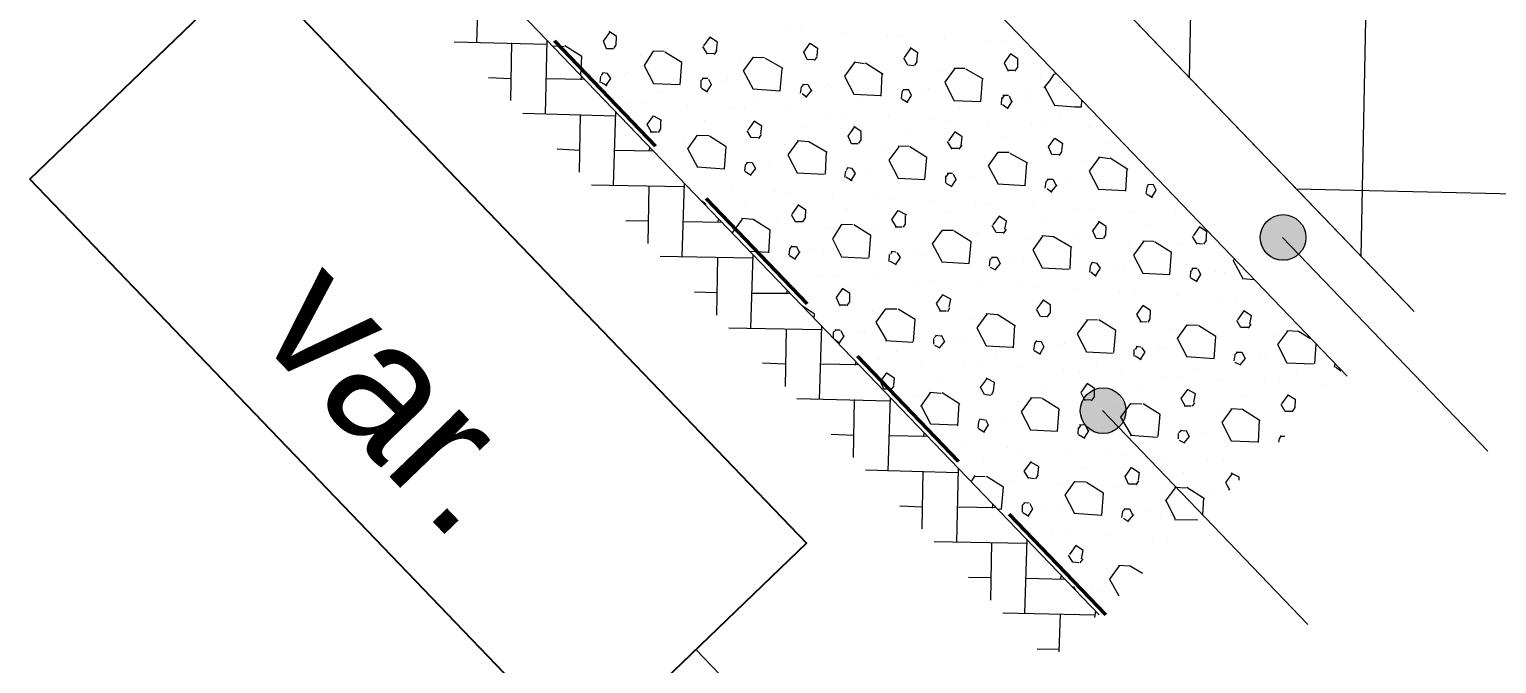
# Model space of a CAD drawing. Header units: metres. Extents: x 2687650.8 to 2687727.1, y 1234407.3 to 1234484.3.
# Drawn here: x 2687709.151 to 2687712.348, y 1234446.544 to 1234447.924 of the extents above; entities that cross this region are included whole.
import ezdxf

# ---------------------------------------------------------------- set-up
doc = ezdxf.new("R2010")
doc.units = ezdxf.units.M
for name, color, linetype in [('PDF_E_BETON', 7, 'Continuous'), ('PDF_Klappschnitt', 7, 'Continuous'), ('PDF_Text', 7, 'Continuous')]:
    doc.layers.add(name, color=color, linetype=linetype)
doc.layers.add('PDF_E_Klapschnitte', color=7, linetype='Continuous', true_color=0x7f7f7f)
doc.layers.add('PDF_E_Schnitte_1_50', color=7, linetype='Continuous', true_color=0x7f7f7f)
doc.styles.add('PDF Arial', font='arial.ttf')

# ---------------------------------------------------------------- blocks, each defined once
blk = doc.blocks.new('A$C1c84ec86')
at = {"layer": 'PDF_E_BETON', "transparency": 33554559}
for points in [[(4662.04, 4000.99), (4660.98, 4000.99), (4659.29, 4000.57), (4658.44, 3999.94), (4657.17, 3998.67), (4656.75, 3997.82), (4656.54, 3996.97), (4656.54, 3995.07), (4656.75, 3994.22), (4657.17, 3993.37), (4658.44, 3992.1), (4659.29, 3991.47), (4660.98, 3991.05), (4662.04, 3991.05), (4663.73, 3991.47), (4664.58, 3992.1), (4665.85, 3993.37), (4666.06, 3994.22), (4666.49, 3995.07), (4666.49, 3996.97), (4666.06, 3997.82), (4665.85, 3998.67), (4664.58, 3999.94), (4663.73, 4000.57)], [(4662.04, 3946.59), (4660.98, 3946.59), (4659.29, 3946.17), (4658.44, 3945.54), (4657.81, 3945.11), (4657.17, 3944.27), (4656.75, 3943.42), (4656.54, 3942.57), (4656.54, 3940.67), (4656.75, 3939.82), (4657.17, 3938.97), (4658.44, 3937.7), (4659.29, 3937.07), (4660.98, 3936.65), (4662.04, 3936.65), (4663.73, 3937.07), (4664.58, 3937.7), (4665.85, 3938.97), (4666.06, 3939.82), (4666.49, 3940.67), (4666.49, 3942.57), (4666.06, 3943.42), (4665.85, 3944.27), (4665.22, 3945.11), (4664.58, 3945.54), (4663.73, 3946.17)]]:
    blk.add_hatch(color=256, dxfattribs=at).paths.add_polyline_path(points)
at = {"layer": 'PDF_E_BETON', "lineweight": 18}
for points in [[(4661.41, 3996.13), (4725.97, 3996.13)], [(4661.41, 3941.73), (4725.97, 3941.73)], [(4509.21, 3898.97), (4498, 3910.4)], [(4530.8, 3898.97), (4519.37, 3910.4)], [(4525.3, 3904.47), (4531.23, 3910.4)], [(4530.8, 3909.76), (4530.17, 3910.4)], [(4552.18, 3898.97), (4540.97, 3910.4)], [(4546.89, 3904.47), (4552.82, 3910.4)], [(4552.18, 3909.76), (4551.76, 3910.4)], [(4573.77, 3898.97), (4562.56, 3910.4)], [(4568.48, 3904.47), (4574.41, 3910.4)], [(4573.77, 3909.76), (4573.35, 3910.4)], [(4595.36, 3898.97), (4584.15, 3910.4)], [(4590.07, 3904.47), (4595.79, 3910.4)], [(4595.36, 3909.76), (4594.94, 3910.4)], [(4616.95, 3898.97), (4605.74, 3910.4)], [(4611.45, 3904.47), (4617.38, 3910.4)], [(4616.95, 3909.76), (4616.53, 3910.4)], [(4638.55, 3898.97), (4627.33, 3910.4)], [(4633.04, 3904.47), (4638.97, 3910.4)], [(4638.55, 3909.76), (4637.91, 3910.4)], [(4660.14, 3898.97), (4648.71, 3910.4)], [(4654.63, 3904.47), (4660.56, 3910.4)], [(4660.14, 3909.76), (4659.5, 3910.4)], [(4681.51, 3898.97), (4670.3, 3910.4)], [(4676.22, 3904.47), (4682.15, 3910.4)], [(4681.51, 3909.76), (4681.09, 3910.4)], [(4692.73, 3909.34), (4691.89, 3910.4)], [(4505.62, 3895.58), (4520.01, 3909.76)], [(4527.21, 3895.58), (4541.6, 3909.76)], [(4548.8, 3895.58), (4562.98, 3909.76)], [(4570.39, 3895.58), (4584.57, 3909.76)], [(4591.98, 3895.58), (4606.16, 3909.76)], [(4613.36, 3895.58), (4627.75, 3909.76)], [(4634.95, 3895.58), (4649.34, 3909.76)], [(4656.54, 3895.58), (4670.72, 3909.76)], [(4678.13, 3895.58), (4692.31, 3909.76)], [(4523.4, 3895.58), (4514.51, 3904.47)], [(4544.99, 3895.58), (4536.1, 3904.47)], [(4566.58, 3895.58), (4557.69, 3904.47)], [(4588.17, 3895.58), (4579.28, 3904.47)], [(4609.76, 3895.58), (4600.87, 3904.47)], [(4631.14, 3895.58), (4622.25, 3904.47)], [(4652.73, 3895.58), (4643.84, 3904.47)], [(4674.32, 3895.58), (4665.43, 3904.47)], [(4692.73, 3898.55), (4687.02, 3904.47)], [(4516.41, 3895.58), (4520.01, 3898.97)], [(4538, 3895.58), (4541.6, 3898.97)], [(4559.59, 3895.58), (4562.98, 3898.97)], [(4581.18, 3895.58), (4584.57, 3898.97)], [(4602.56, 3895.58), (4606.16, 3898.97)], [(4624.15, 3895.58), (4627.75, 3898.97)], [(4645.74, 3895.58), (4649.34, 3898.97)], [(4667.33, 3895.58), (4670.72, 3898.97)], [(4688.92, 3895.58), (4692.31, 3898.97)], [(4637.49, 3841.82), (4725.97, 3841.82)]]:
    blk.add_lwpolyline(points, dxfattribs=at)
for centre in [(4661.51, 3996.23), (4661.51, 3996.23), (4661.51, 3941.83), (4661.51, 3941.83)]:
    blk.add_circle(centre, 4.97, dxfattribs=at)
at = {"layer": 'PDF_E_Klapschnitte', "lineweight": 18}
for points in [[(4601.93, 3981.31), (4601.71, 3983.21), (4601.29, 3984.91), (4601.5, 3985.33)], [(4606.16, 3980.25), (4609.55, 3983.21), (4610.6, 3984.27), (4609.55, 3985.33)], [(4635.37, 3981.73), (4634.95, 3983.43), (4633.68, 3983.85), (4632.83, 3983), (4633.04, 3982.37), (4633.89, 3981.31)], [(4644.05, 3985.12), (4644.05, 3985.12)], [(4650.4, 3983.64), (4649.13, 3985.12), (4647.22, 3984.7), (4647.65, 3982.37)], [(4650.61, 3982.79), (4650.4, 3983.85)], [(4657.6, 3985.33), (4657.6, 3984.91), (4662.04, 3983.64)], [(4661.83, 3983.64), (4663.73, 3985.33)], [(4676.65, 3982.79), (4678.55, 3984.48), (4681.51, 3985.33)], [(4686.17, 3982.16), (4683.21, 3985.33)], [(4689.13, 3985.33), (4689.56, 3984.7)], [(4691.25, 3985.12), (4689.77, 3984.91)], [(4691.04, 3985.33), (4691.04, 3985.12)], [(4588.38, 3981.73), (4588.38, 3981.73)], [(4594.94, 3979.19), (4594.73, 3980.25), (4593.46, 3981.52), (4591.55, 3981.1), (4591.98, 3978.77), (4593.88, 3978.13)], [(4599.81, 3982.37), (4599.81, 3982.37)], [(4601.93, 3981.52), (4606.37, 3980.25)], [(4615.05, 3982.37), (4615.05, 3982.37)], [(4619.92, 3982.79), (4619.92, 3982.79)], [(4620.98, 3979.4), (4622.88, 3980.89)], [(4622.88, 3981.1), (4627.33, 3982.16)], [(4630.5, 3978.56), (4627.11, 3982.16)], [(4635.58, 3981.73), (4634.1, 3981.31)], [(4641.51, 3983), (4641.51, 3983)], [(4649.55, 3981.73), (4647.65, 3982.16)], [(4650.4, 3982.58), (4649.34, 3981.73)], [(4656.54, 3980.46), (4656.54, 3980.46)], [(4658.23, 3981.73), (4658.23, 3981.73)], [(4676.86, 3982.79), (4677.49, 3979.19), (4681.73, 3977.92), (4685.96, 3981.94)], [(4585.84, 3979.4), (4585.84, 3979.4)], [(4594.73, 3979.19), (4593.67, 3978.13)], [(4600.66, 3977.71), (4600.66, 3977.71)], [(4608.49, 3979.83), (4608.49, 3979.83)], [(4621.19, 3979.4), (4621.82, 3975.81), (4626.06, 3974.54), (4630.29, 3978.56)], [(4646.8, 3978.77), (4646.8, 3978.77)], [(4652.52, 3977.29), (4653.36, 3978.13)], [(4652.73, 3977.29), (4652.94, 3976.65)], [(4653.57, 3978.13), (4654.84, 3977.71), (4655.27, 3976.02)], [(4661.41, 3977.29), (4661.41, 3977.29)], [(4663.95, 3979.4), (4663.95, 3979.4)], [(4670.08, 3977.92), (4669.03, 3979.4), (4667.12, 3978.98), (4667.54, 3976.65)], [(4670.51, 3977.08), (4670.3, 3978.13)], [(4675.38, 3980.25), (4675.38, 3980.25)], [(4684.9, 3977.92), (4684.9, 3977.92)], [(4690.4, 3980.25), (4690.4, 3980.25)], [(4596.85, 3973.69), (4597.69, 3974.54)], [(4597.9, 3974.54), (4599.17, 3974.11)], [(4599.17, 3974.32), (4599.6, 3972.42)], [(4600.87, 3976.86), (4600.87, 3976.86)], [(4608.06, 3976.02), (4608.06, 3976.02)], [(4614.63, 3973.48), (4613.57, 3972.42), (4611.87, 3973.05), (4611.45, 3975.38), (4613.36, 3975.81), (4614.41, 3974.54)], [(4614.84, 3973.48), (4614.63, 3974.54)], [(4619.71, 3976.65), (4619.71, 3976.65)], [(4634.74, 3976.65), (4634.74, 3976.65)], [(4638.97, 3976.86), (4638.97, 3976.86)], [(4640.87, 3973.69), (4642.57, 3975.38)], [(4641.09, 3973.69), (4641.72, 3970.09), (4645.95, 3968.82), (4650.19, 3972.84), (4647.01, 3976.44), (4642.78, 3975.38)], [(4652.73, 3976.65), (4653.79, 3975.59)], [(4655.48, 3976.02), (4654, 3975.59)], [(4670.3, 3977.08), (4669.24, 3976.02), (4667.54, 3976.44)], [(4676.43, 3974.75), (4676.43, 3974.75)], [(4677.28, 3975.81), (4677.28, 3975.81)], [(4579.07, 3973.05), (4579.07, 3973.05)], [(4585.2, 3970.09), (4586.9, 3971.78)], [(4585.42, 3970.09), (4586.05, 3966.49), (4590.28, 3965.22), (4594.52, 3969.24), (4591.34, 3972.84)], [(4587.11, 3971.78), (4591.34, 3973.05)], [(4597.06, 3973.9), (4597.27, 3973.05)], [(4597.06, 3973.05), (4598.12, 3972)], [(4599.81, 3972.42), (4598.33, 3972.21)], [(4605.74, 3973.69), (4605.74, 3973.69)], [(4620.76, 3971.15), (4620.76, 3971.15)], [(4639.6, 3970.94), (4639.6, 3970.94)], [(4654.63, 3970.94), (4654.63, 3970.94)], [(4672.41, 3971.57), (4673.26, 3972.42), (4674.74, 3972), (4674.95, 3970.3)], [(4672.62, 3971.78), (4672.62, 3970.94), (4673.47, 3969.88)], [(4681.3, 3971.57), (4681.3, 3971.57)], [(4683.63, 3973.9), (4683.63, 3973.9)], [(4686.81, 3973.27), (4688.71, 3973.69), (4689.98, 3972.42), (4690.19, 3971.36), (4689.13, 3970.3), (4687.44, 3970.73)], [(4687.44, 3970.94), (4687.02, 3973.27)], [(4603.83, 3967.76), (4603.83, 3967.76)], [(4616.74, 3967.97), (4617.59, 3968.82), (4619.07, 3968.4)], [(4616.95, 3968.18), (4616.95, 3967.34), (4617.8, 3966.28)], [(4619.07, 3968.61), (4619.28, 3966.7)], [(4625.63, 3967.97), (4625.63, 3967.97)], [(4627.96, 3970.3), (4627.96, 3970.3)], [(4634.52, 3967.97), (4634.31, 3968.82), (4633.04, 3970.09), (4631.14, 3969.67)], [(4634.52, 3967.76), (4633.47, 3966.7), (4631.77, 3967.34), (4631.35, 3969.67)], [(4665.85, 3963.1), (4661.41, 3964.37), (4660.77, 3967.97), (4662.46, 3969.67)], [(4665.64, 3963.1), (4670.08, 3967.13), (4666.91, 3970.73), (4662.68, 3969.67)], [(4675.16, 3970.3), (4673.89, 3969.88)], [(4569.96, 3964.59), (4569.96, 3964.59)], [(4572.29, 3966.7), (4572.29, 3966.7)], [(4578.64, 3965.22), (4577.37, 3966.7), (4575.47, 3966.28)], [(4576.1, 3963.95), (4575.68, 3966.28)], [(4578.85, 3964.37), (4578.64, 3965.43)], [(4583.93, 3967.55), (4583.93, 3967.55)], [(4592.4, 3964.8), (4592.4, 3964.8)], [(4598.96, 3967.34), (4598.96, 3967.34)], [(4610.18, 3959.51), (4605.74, 3960.78), (4605.1, 3964.37), (4606.79, 3966.07)], [(4607.01, 3966.07), (4611.24, 3967.34)], [(4609.97, 3959.51), (4614.41, 3963.53), (4611.24, 3967.13)], [(4619.49, 3966.7), (4618.22, 3966.49)], [(4640.66, 3965.43), (4640.66, 3965.43)], [(4642.14, 3966.91), (4642.14, 3966.91)], [(4647.86, 3964.59), (4647.86, 3964.59)], [(4659.29, 3965.22), (4659.29, 3965.22)], [(4674.53, 3965.22), (4674.53, 3965.22)], [(4680.46, 3965.86), (4680.46, 3965.86)], [(4680.46, 3962.26), (4682.36, 3963.95), (4686.81, 3965.01)], [(4689.98, 3961.41), (4686.59, 3965.01)], [(4692.31, 3965.86), (4692.94, 3966.49)], [(4692.31, 3966.07), (4692.52, 3965.22), (4692.94, 3964.59)], [(4578.85, 3964.16), (4577.8, 3963.32), (4576.1, 3963.74)], [(4584.57, 3962.89), (4584.57, 3962.89)], [(4584.99, 3962.05), (4584.99, 3962.05)], [(4603.62, 3961.83), (4603.62, 3961.83)], [(4618.86, 3961.83), (4618.86, 3961.83)], [(4622.88, 3961.83), (4622.88, 3961.83)], [(4624.79, 3958.66), (4626.69, 3960.35), (4631.14, 3961.62)], [(4630.71, 3963.95), (4630.71, 3963.95)], [(4634.31, 3958.02), (4630.93, 3961.62)], [(4639.18, 3960.99), (4638.76, 3962.89), (4637.49, 3963.1), (4636.64, 3962.47), (4636.85, 3961.62), (4637.7, 3960.56)], [(4645.32, 3962.26), (4645.32, 3962.26)], [(4654.42, 3962.26), (4654.21, 3963.1), (4652.94, 3964.37), (4651.03, 3963.95), (4651.46, 3961.62), (4653.36, 3961.2)], [(4654.21, 3962.05), (4653.15, 3960.99)], [(4669.03, 3962.89), (4669.03, 3962.89)], [(4680.67, 3962.26), (4681.3, 3958.66), (4685.54, 3957.39), (4689.77, 3961.41)], [(4563.19, 3958.24), (4563.19, 3958.24)], [(4571.02, 3956.97), (4575.47, 3958.02)], [(4578.64, 3954.43), (4575.26, 3958.02)], [(4583.51, 3957.6), (4583.09, 3959.29), (4581.82, 3959.72), (4580.97, 3958.87), (4581.18, 3958.24), (4582.03, 3957.18)], [(4589.65, 3958.87), (4589.65, 3958.87)], [(4592.19, 3960.99), (4592.19, 3960.99)], [(4598.54, 3959.51), (4597.27, 3960.99), (4595.36, 3960.56), (4595.79, 3958.24)], [(4597.69, 3957.6), (4595.79, 3958.02)], [(4598.54, 3958.66), (4597.48, 3957.6)], [(4598.75, 3958.66), (4598.54, 3959.72)], [(4625, 3958.66), (4625.63, 3955.06), (4629.87, 3953.79), (4634.1, 3957.81)], [(4639.39, 3960.99), (4637.91, 3960.78)], [(4660.35, 3959.72), (4660.35, 3959.72)], [(4661.19, 3960.99), (4661.19, 3960.99)], [(4667.54, 3958.87), (4667.54, 3958.87)], [(4673.89, 3957.39), (4672.84, 3958.87), (4670.93, 3958.24), (4671.35, 3955.91), (4673.05, 3955.48)], [(4679.19, 3959.51), (4679.19, 3959.51)], [(4569.12, 3955.27), (4571.02, 3956.75)], [(4569.33, 3955.27), (4569.96, 3951.67), (4574.2, 3950.4), (4578.43, 3954.43)], [(4583.72, 3957.6), (4582.24, 3957.18)], [(4604.68, 3956.33), (4604.68, 3956.33)], [(4611.87, 3955.27), (4611.87, 3955.27)], [(4618.22, 3953.79), (4617.17, 3955.27), (4615.26, 3954.85), (4615.68, 3952.52)], [(4623.52, 3956.12), (4623.52, 3956.12)], [(4638.55, 3956.12), (4638.55, 3956.12)], [(4654, 3952.31), (4650.82, 3955.91), (4646.59, 3954.85)], [(4656.33, 3956.75), (4657.17, 3957.39)], [(4656.54, 3956.75), (4656.75, 3956.12)], [(4656.54, 3955.91), (4657.6, 3954.85)], [(4657.38, 3957.39), (4658.65, 3957.18), (4659.08, 3955.27)], [(4659.29, 3955.48), (4657.81, 3955.06)], [(4665.22, 3956.54), (4665.22, 3956.54)], [(4674.11, 3956.33), (4673.05, 3955.27)], [(4674.32, 3956.54), (4674.11, 3957.39)], [(4556.21, 3951.89), (4556.21, 3951.89)], [(4562.77, 3949.35), (4561.71, 3948.29), (4560.02, 3948.92), (4559.59, 3951.25), (4561.5, 3951.67), (4562.56, 3950.4)], [(4567.85, 3952.52), (4567.85, 3952.52)], [(4582.88, 3952.52), (4582.88, 3952.52)], [(4587.96, 3952.94), (4587.96, 3952.94)], [(4589.23, 3949.56), (4589.86, 3945.96), (4594.09, 3944.69), (4598.33, 3948.71), (4595.15, 3952.31), (4590.92, 3951.25)], [(4600.66, 3953.16), (4601.5, 3954)], [(4600.87, 3953.37), (4601.08, 3952.52)], [(4600.87, 3952.52), (4601.93, 3951.46)], [(4601.71, 3954), (4602.98, 3953.58), (4603.41, 3951.89)], [(4603.62, 3951.89), (4602.14, 3951.46)], [(4609.55, 3953.16), (4609.55, 3953.16)], [(4618.44, 3952.94), (4617.38, 3951.89), (4615.68, 3952.31)], [(4618.65, 3952.94), (4618.44, 3954)], [(4626.06, 3951.89), (4626.06, 3951.89)], [(4644.68, 3952.94), (4646.38, 3954.64)], [(4644.9, 3952.94), (4645.53, 3949.35), (4649.76, 3948.08), (4654, 3952.1)], [(4676.22, 3951.04), (4677.07, 3951.67)], [(4677.07, 3951.89), (4678.55, 3951.46), (4678.76, 3949.77)], [(4680.24, 3954), (4680.24, 3954)], [(4687.44, 3953.16), (4687.44, 3953.16)], [(4692.94, 3952.73), (4692.52, 3953.16), (4690.62, 3952.52)], [(4690.83, 3952.73), (4691.25, 3950.19), (4692.94, 3949.77), (4692.94, 3949.56)], [(4553.88, 3949.56), (4553.88, 3949.56)], [(4562.98, 3949.35), (4562.77, 3950.4)], [(4576.31, 3949.98), (4576.31, 3949.98)], [(4589.01, 3949.56), (4590.71, 3951.25)], [(4614.63, 3948.92), (4614.63, 3948.92)], [(4624.57, 3950.62), (4624.57, 3950.62)], [(4631.77, 3949.77), (4631.77, 3949.77)], [(4634.95, 3949.13), (4636.85, 3949.56), (4638.12, 3948.29), (4638.33, 3947.23), (4637.28, 3946.17), (4635.58, 3946.59)], [(4635.58, 3946.81), (4635.16, 3949.13)], [(4643.41, 3950.4), (4643.41, 3950.4)], [(4658.44, 3950.4), (4658.44, 3950.4)], [(4664.37, 3951.04), (4664.37, 3951.04)], [(4669.66, 3942.57), (4665.22, 3943.63), (4664.58, 3947.23), (4666.27, 3948.92)], [(4673.89, 3946.59), (4670.72, 3950.19), (4666.49, 3949.13)], [(4676.43, 3951.04), (4676.43, 3950.4)], [(4676.43, 3950.19), (4677.28, 3949.35)], [(4678.97, 3949.77), (4677.7, 3949.35)], [(4685.11, 3950.83), (4685.11, 3950.83)], [(4568.69, 3947.86), (4568.69, 3947.86)], [(4568.91, 3947.02), (4568.91, 3947.02)], [(4576.1, 3946.17), (4576.1, 3946.17)], [(4582.66, 3943.84), (4582.45, 3944.69), (4581.18, 3945.96), (4579.28, 3945.54)], [(4582.66, 3943.63), (4581.61, 3942.57), (4579.91, 3943.21), (4579.49, 3945.54)], [(4587.74, 3946.81), (4587.74, 3946.81)], [(4602.77, 3946.81), (4602.77, 3946.81)], [(4606.79, 3947.02), (4606.79, 3947.02)], [(4613.99, 3938.97), (4609.55, 3940.24), (4608.91, 3943.84), (4610.6, 3945.54)], [(4613.78, 3938.97), (4618.22, 3943), (4615.05, 3946.59), (4610.82, 3945.54)], [(4620.55, 3947.44), (4621.4, 3948.29), (4622.88, 3947.86), (4623.09, 3946.17)], [(4620.76, 3947.65), (4620.76, 3946.81), (4621.61, 3945.75)], [(4623.3, 3946.17), (4622.03, 3945.75)], [(4629.44, 3947.44), (4629.44, 3947.44)], [(4645.11, 3945.96), (4645.11, 3945.96)], [(4652.94, 3948.08), (4652.94, 3948.08)], [(4669.45, 3942.36), (4673.89, 3946.38)], [(4691.25, 3947.02), (4691.25, 3947.02)], [(4555.15, 3941.94), (4559.38, 3943.21)], [(4558.11, 3935.38), (4562.56, 3939.4), (4559.38, 3943)], [(4564.88, 3943.84), (4565.73, 3944.69), (4567.21, 3944.27)], [(4565.1, 3944.05), (4565.1, 3943.21), (4565.94, 3942.15)], [(4567.64, 3942.57), (4566.37, 3942.36)], [(4567.21, 3944.48), (4567.42, 3942.57)], [(4573.77, 3943.84), (4573.77, 3943.84)], [(4640.45, 3941.73), (4641.3, 3942.57), (4642.57, 3942.15), (4642.99, 3940.46)], [(4644.47, 3944.9), (4644.47, 3944.9)], [(4651.67, 3944.05), (4651.67, 3944.05)], [(4658.23, 3941.51), (4658.02, 3942.57), (4656.75, 3943.84), (4654.84, 3943.42), (4655.27, 3941.09), (4657.17, 3940.46)], [(4663.1, 3944.69), (4663.1, 3944.69)], [(4678.34, 3944.69), (4678.34, 3944.69)], [(4683.42, 3945.11), (4683.42, 3945.11)], [(4684.27, 3941.51), (4686.17, 3943.21)], [(4686.17, 3943.42), (4690.62, 3944.48)], [(4692.94, 3941.73), (4690.4, 3944.48)], [(4558.32, 3935.38), (4553.88, 3936.65), (4553.24, 3940.24), (4554.94, 3941.94)], [(4587.32, 3936.86), (4586.9, 3938.76), (4585.63, 3938.97), (4584.78, 3938.34), (4584.99, 3937.7)], [(4588.59, 3941.3), (4588.59, 3941.3)], [(4596, 3940.46), (4596, 3940.46)], [(4601.5, 3937.07), (4599.6, 3937.49), (4599.17, 3939.82), (4601.08, 3940.46)], [(4602.56, 3938.13), (4602.35, 3938.97), (4601.08, 3940.24)], [(4607.43, 3941.09), (4607.43, 3941.09)], [(4622.67, 3941.09), (4622.67, 3941.09)], [(4628.6, 3938.13), (4630.5, 3939.82), (4634.95, 3940.88)], [(4638.12, 3937.28), (4634.74, 3940.88)], [(4640.45, 3941.94), (4640.66, 3941.09), (4641.51, 3940.03)], [(4643.2, 3940.46), (4641.72, 3940.03)], [(4649.13, 3941.73), (4649.13, 3941.73)], [(4658.02, 3941.51), (4656.96, 3940.46)], [(4664.16, 3939.19), (4664.16, 3939.19)], [(4683, 3938.97), (4683, 3938.97)], [(4684.48, 3941.51), (4685.11, 3937.92)], [(4689.35, 3936.65), (4692.94, 3940.24)], [(4546.68, 3935.38), (4545.41, 3936.86), (4543.51, 3936.43), (4543.93, 3934.11)], [(4551.76, 3937.7), (4551.76, 3937.7)], [(4567, 3937.7), (4567, 3937.7)], [(4571.87, 3937.92), (4571.87, 3937.92)], [(4572.93, 3934.53), (4574.83, 3936.22), (4579.28, 3937.49)], [(4582.45, 3933.89), (4579.07, 3937.49)], [(4584.99, 3937.49), (4585.84, 3936.43)], [(4587.53, 3937.07), (4586.05, 3936.65)], [(4593.46, 3938.13), (4593.46, 3938.13)], [(4602.35, 3937.92), (4601.29, 3936.86)], [(4610.18, 3937.07), (4610.18, 3937.07)], [(4628.81, 3938.13), (4629.44, 3934.53), (4633.68, 3933.26), (4637.91, 3937.28)], [(4648.28, 3936.01), (4648.28, 3936.01)], [(4660.14, 3936.01), (4660.98, 3936.86)], [(4660.35, 3936.22), (4660.56, 3935.38)], [(4661.19, 3936.86), (4662.46, 3936.43)], [(4662.46, 3936.65), (4662.89, 3934.74)], [(4669.03, 3936.01), (4669.03, 3936.01)], [(4671.35, 3938.34), (4671.35, 3938.34)], [(4677.92, 3935.8), (4676.86, 3934.74), (4675.16, 3935.38), (4674.74, 3937.7), (4676.65, 3938.13), (4677.7, 3936.86)], [(4678.13, 3935.8), (4677.92, 3936.86)], [(4685.11, 3938.13), (4689.35, 3936.86)], [(4545.83, 3933.47), (4543.93, 3933.89)], [(4546.68, 3934.53), (4545.62, 3933.47)], [(4546.89, 3934.53), (4546.68, 3935.59)], [(4552.61, 3933.05), (4552.61, 3933.05)], [(4560.44, 3934.95), (4560.44, 3934.95)], [(4573.14, 3934.53), (4573.77, 3930.93), (4578.01, 3929.66), (4582.24, 3933.68)], [(4598.54, 3934.11), (4598.54, 3934.11)], [(4604.47, 3932.62), (4605.31, 3933.26)], [(4604.68, 3932.62), (4604.89, 3931.99)], [(4605.52, 3933.26), (4606.79, 3933.05), (4607.22, 3931.14)], [(4608.49, 3935.59), (4608.49, 3935.59)], [(4615.68, 3934.74), (4615.68, 3934.74)], [(4622.03, 3933.26), (4620.98, 3934.74), (4619.07, 3934.11), (4619.49, 3931.78), (4621.19, 3931.35)], [(4622.46, 3932.41), (4622.25, 3933.26)], [(4627.33, 3935.38), (4627.33, 3935.38)], [(4636.85, 3933.05), (4636.85, 3933.05)], [(4642.36, 3935.38), (4642.36, 3935.38)], [(4648.49, 3932.41), (4650.19, 3934.11)], [(4648.71, 3932.41), (4649.34, 3928.81), (4653.57, 3927.54), (4657.81, 3931.57), (4654.63, 3935.16), (4650.4, 3934.11)], [(4660.35, 3935.38), (4661.41, 3934.32)], [(4663.1, 3934.74), (4661.62, 3934.32)], [(4684.05, 3933.47), (4684.05, 3933.47)], [(4686.59, 3935.16), (4686.59, 3935.16)], [(4691.25, 3932.62), (4691.25, 3932.62)], [(4548.8, 3929.03), (4549.64, 3929.87)], [(4549.01, 3929.24), (4549.01, 3928.39), (4550.07, 3927.33)], [(4549.86, 3929.87), (4551.13, 3929.45), (4551.55, 3927.76)], [(4552.82, 3932.2), (4552.82, 3932.2)], [(4560.02, 3931.14), (4560.02, 3931.14)], [(4566.37, 3929.87), (4565.31, 3931.14), (4563.4, 3930.72), (4563.83, 3928.39)], [(4566.79, 3928.81), (4566.58, 3929.87)], [(4571.66, 3931.99), (4571.66, 3931.99)], [(4586.69, 3931.99), (4586.69, 3931.99)], [(4590.92, 3931.99), (4590.92, 3931.99)], [(4594.52, 3930.51), (4592.82, 3928.81), (4593.67, 3925.22), (4597.9, 3923.95), (4602.14, 3927.97)], [(4602.14, 3928.18), (4598.96, 3931.78), (4594.73, 3930.72)], [(4604.68, 3931.78), (4605.74, 3930.72)], [(4607.43, 3931.35), (4605.95, 3930.93)], [(4613.36, 3932.41), (4613.36, 3932.41)], [(4622.25, 3932.2), (4621.19, 3931.14)], [(4628.38, 3929.87), (4628.38, 3929.87)], [(4629.02, 3931.14), (4629.02, 3931.14)], [(4647.22, 3929.87), (4647.22, 3929.87)], [(4662.25, 3929.66), (4662.25, 3929.66)], [(4667.33, 3930.08), (4667.33, 3930.08)], [(4673.26, 3921.83), (4677.7, 3925.85), (4674.53, 3929.45), (4670.3, 3928.39)], [(4675.16, 3932.2), (4675.16, 3932.2)], [(4680.03, 3930.3), (4680.88, 3931.14), (4682.36, 3930.72)], [(4680.24, 3930.51), (4680.24, 3929.66), (4681.09, 3928.6)], [(4682.36, 3930.93), (4682.57, 3929.03)], [(4688.92, 3930.3), (4688.92, 3930.3)], [(4538.85, 3927.12), (4537.16, 3925.43), (4538, 3921.83), (4542.24, 3920.56), (4546.47, 3924.58), (4543.29, 3928.18), (4539.06, 3927.12)], [(4551.76, 3927.76), (4550.28, 3927.33)], [(4557.69, 3929.03), (4557.69, 3929.03)], [(4566.58, 3928.81), (4565.52, 3927.76), (4563.83, 3928.18)], [(4572.72, 3926.49), (4572.72, 3926.49)], [(4591.55, 3926.27), (4591.55, 3926.27)], [(4606.58, 3926.27), (4606.58, 3926.27)], [(4622.03, 3922.46), (4618.86, 3926.06), (4614.63, 3925)], [(4624.36, 3926.91), (4625.21, 3927.54)], [(4624.57, 3926.91), (4624.57, 3926.27)], [(4624.57, 3926.06), (4625.42, 3925.22)], [(4625.21, 3927.76), (4626.69, 3927.33), (4626.9, 3925.64)], [(4633.25, 3926.91), (4633.25, 3926.91)], [(4635.58, 3929.03), (4635.58, 3929.03)], [(4642.14, 3926.7), (4641.93, 3927.54), (4640.66, 3929.03), (4638.76, 3928.39)], [(4642.14, 3926.49), (4641.09, 3925.64), (4639.39, 3926.06), (4638.97, 3928.6)], [(4673.47, 3921.83), (4669.03, 3923.1), (4668.39, 3926.7), (4670.08, 3928.39)], [(4682.78, 3929.03), (4681.51, 3928.81)], [(4555.78, 3923.1), (4555.78, 3923.1)], [(4568.69, 3923.31), (4569.54, 3924.16), (4571.02, 3923.73), (4571.23, 3922.04)], [(4568.91, 3923.52), (4568.91, 3922.68), (4569.75, 3921.62)], [(4577.58, 3923.31), (4577.58, 3923.31)], [(4579.91, 3925.64), (4579.91, 3925.64)], [(4583.09, 3925), (4584.99, 3925.43), (4586.26, 3924.16), (4586.47, 3923.1), (4585.42, 3922.04), (4583.72, 3922.46)], [(4583.72, 3922.68), (4583.3, 3925)], [(4617.8, 3918.44), (4613.36, 3919.5), (4612.72, 3923.1), (4614.41, 3924.79)], [(4627.11, 3925.64), (4625.84, 3925.22)], [(4648.07, 3924.37), (4648.07, 3924.37)], [(4655.48, 3923.31), (4655.48, 3923.31)], [(4661.83, 3921.83), (4660.56, 3923.31), (4658.65, 3922.68)], [(4660.98, 3919.92), (4659.08, 3920.35), (4658.65, 3922.89)], [(4666.91, 3924.16), (4666.91, 3924.16)], [(4682.15, 3923.95), (4682.15, 3923.95)], [(4688.08, 3920.98), (4689.98, 3922.68), (4692.94, 3923.52)], [(4530.8, 3919.71), (4530.59, 3920.56), (4529.32, 3921.83), (4527.42, 3921.41)], [(4530.8, 3919.5), (4529.75, 3918.44), (4528.05, 3919.08), (4527.63, 3921.41)], [(4535.89, 3922.68), (4535.89, 3922.68)], [(4544.35, 3920.14), (4544.35, 3920.14)], [(4550.91, 3922.68), (4550.91, 3922.68)], [(4562.13, 3914.84), (4557.69, 3916.11), (4557.05, 3919.71), (4558.75, 3921.41)], [(4561.92, 3914.84), (4566.37, 3918.87), (4563.19, 3922.46), (4558.96, 3921.41)], [(4571.45, 3922.04), (4569.96, 3921.62)], [(4592.4, 3920.77), (4592.4, 3920.77)], [(4594.09, 3922.04), (4594.09, 3922.04)], [(4599.81, 3919.92), (4599.81, 3919.92)], [(4606.37, 3917.38), (4606.16, 3918.44), (4604.89, 3919.71), (4602.98, 3919.29), (4603.41, 3916.96), (4605.31, 3916.33)], [(4611.24, 3920.56), (4611.24, 3920.56)], [(4617.59, 3918.23), (4622.03, 3922.25)], [(4626.48, 3920.56), (4626.48, 3920.56)], [(4632.41, 3921.19), (4632.41, 3921.19)], [(4634.31, 3919.29), (4638.76, 3920.35)], [(4641.93, 3916.75), (4638.55, 3920.35)], [(4645.11, 3921.83), (4644.26, 3921.19), (4644.47, 3920.56), (4645.32, 3919.5)], [(4645.11, 3922.04), (4646.38, 3921.62), (4646.8, 3919.92)], [(4647.01, 3919.92), (4645.53, 3919.5)], [(4652.94, 3921.19), (4652.94, 3921.19)], [(4661.83, 3920.77), (4660.77, 3919.92)], [(4662.04, 3920.98), (4661.83, 3922.04)], [(4670.72, 3920.14), (4670.72, 3920.14)], [(4688.29, 3920.98), (4688.92, 3917.38), (4692.94, 3916.33)], [(4536.52, 3918.02), (4536.52, 3918.02)], [(4536.73, 3917.17), (4536.73, 3917.17)], [(4555.57, 3916.96), (4555.57, 3916.96)], [(4570.81, 3916.96), (4570.81, 3916.96)], [(4574.83, 3917.17), (4574.83, 3917.17)], [(4586.26, 3913.15), (4582.88, 3916.75), (4578.64, 3915.69), (4576.74, 3914)], [(4582.66, 3919.08), (4582.66, 3919.08)], [(4588.59, 3917.6), (4589.44, 3918.44), (4590.71, 3918.02)], [(4588.59, 3917.81), (4588.8, 3916.96), (4589.65, 3915.9)], [(4590.71, 3918.23), (4591.13, 3916.33)], [(4597.27, 3917.6), (4597.27, 3917.6)], [(4606.16, 3917.38), (4605.1, 3916.33)], [(4620.98, 3918.23), (4620.98, 3918.23)], [(4632.41, 3917.38), (4634.31, 3919.08)], [(4632.62, 3917.38), (4633.25, 3913.79)], [(4633.25, 3914), (4637.49, 3912.73), (4641.72, 3916.75)], [(4659.08, 3917.17), (4659.08, 3917.17)], [(4667.97, 3918.65), (4667.97, 3918.65)], [(4675.16, 3917.6), (4675.16, 3917.6)], [(4681.51, 3916.11), (4680.46, 3917.6), (4678.55, 3917.17), (4678.97, 3914.84)], [(4686.81, 3918.44), (4686.81, 3918.44)], [(4529.96, 3910.4), (4527.21, 3913.36), (4522.97, 3912.3)], [(4535.46, 3912.73), (4535.04, 3914.63), (4533.77, 3914.84), (4532.92, 3914.21), (4533.13, 3913.57)], [(4533.13, 3913.36), (4533.98, 3912.3)], [(4541.6, 3914), (4541.6, 3914)], [(4544.14, 3916.33), (4544.14, 3916.33)], [(4549.43, 3912.94), (4547.74, 3913.36), (4547.32, 3915.69), (4549.22, 3916.33)], [(4550.7, 3914), (4550.49, 3914.84), (4549.22, 3916.11)], [(4550.49, 3913.79), (4549.43, 3912.73)], [(4576.95, 3914), (4577.58, 3910.4), (4577.8, 3910.4)], [(4591.34, 3916.33), (4589.86, 3915.9)], [(4612.3, 3915.06), (4612.3, 3915.06)], [(4613.14, 3916.11), (4613.14, 3916.11)], [(4619.49, 3914.21), (4619.49, 3914.21)], [(4626.06, 3911.67), (4625, 3910.61), (4623.3, 3911.25), (4622.88, 3913.57), (4624.79, 3914), (4625.84, 3912.73)], [(4631.14, 3914.84), (4631.14, 3914.84)], [(4646.17, 3914.84), (4646.17, 3914.84)], [(4651.46, 3915.27), (4651.46, 3915.27)], [(4652.3, 3911.67), (4654, 3913.36)], [(4660.98, 3910.4), (4661.62, 3911.03), (4658.44, 3914.63), (4654.21, 3913.57)], [(4663.95, 3915.48), (4664.79, 3916.33)], [(4664.16, 3915.48), (4664.16, 3914.84), (4665.22, 3913.79)], [(4665, 3916.33), (4666.27, 3915.9), (4666.7, 3914.21)], [(4666.91, 3914.21), (4665.43, 3913.79)], [(4672.84, 3915.48), (4672.84, 3915.48)], [(4681.73, 3915.06), (4680.67, 3914.21), (4678.97, 3914.63)], [(4681.94, 3915.27), (4681.73, 3916.33)], [(4689.56, 3914.21), (4689.56, 3914.21)], [(4521.07, 3910.4), (4522.97, 3912.09)], [(4521.28, 3910.4), (4521.28, 3910.4)], [(4535.67, 3912.94), (4534.19, 3912.52)], [(4556.63, 3911.46), (4556.63, 3911.46)], [(4563.83, 3910.61), (4563.83, 3910.61)], [(4569.33, 3910.4), (4569.12, 3910.61), (4568.06, 3910.4)], [(4575.47, 3911.46), (4575.47, 3911.46)], [(4583.09, 3910.4), (4586.05, 3913.15)], [(4590.5, 3911.25), (4590.5, 3911.25)], [(4603.41, 3910.4), (4602.77, 3911.03), (4599.6, 3910.4)], [(4608.28, 3911.88), (4609.12, 3912.73)], [(4608.49, 3912.09), (4608.49, 3911.25), (4609.33, 3910.4)], [(4609.33, 3912.73), (4610.6, 3912.3)], [(4611.24, 3910.61), (4609.76, 3910.4)], [(4610.6, 3912.52), (4611.03, 3910.61)], [(4617.17, 3911.88), (4617.17, 3911.88)], [(4626.27, 3911.67), (4626.06, 3912.73)], [(4652.3, 3911.88), (4652.73, 3910.4)], [(4684.48, 3910.4), (4684.69, 3910.61), (4685.54, 3910.4)], [(4687.86, 3912.94), (4687.86, 3912.94)]]:
    blk.add_lwpolyline(points, dxfattribs=at)
at = {"layer": 'PDF_E_Schnitte_1_50', "color": 7, "lineweight": 50}
for points in [[(4520.64, 3911.46), (4552.4, 3911.46)], [(4568.27, 3911.46), (4600.02, 3911.46)], [(4615.9, 3911.46), (4647.65, 3911.46)], [(4663.52, 3911.46), (4694, 3911.46)]]:
    blk.add_lwpolyline(points, dxfattribs=at)
at = {"layer": 'PDF_Klappschnitt', "lineweight": 18}
for points in [[(4622.25, 4005.65), (4497.36, 4130.75)], [(4676.22, 4005.65), (4551.13, 4130.75)], [(4655.9, 4005.65), (4691.89, 4041.42)], [(4692.94, 4005.65), (4379.04, 4005.65), (4692.31, 4005.65)], [(4692.94, 3910.4), (4379.04, 3910.4), (4692.94, 3910.4)]]:
    blk.add_lwpolyline(points, dxfattribs=at)
blk.add_lwpolyline([(4692.94, 3985.33), (4379.04, 3985.33)], close=True, dxfattribs=at)
at = {"layer": 'PDF_Text', "color": 162, "lineweight": 25, "true_color": 0x0033d1}
blk.add_lwpolyline([(4463.07, 3808.16), (4463.07, 3875.26), (4637.49, 3875.26), (4637.49, 3808.16)], close=True, dxfattribs=at)
at = {"layer": 'PDF_Text', "attachment_point": 7, "style": 'PDF Arial'}
for s, insert, char_height in [('Bodenaufbau 1:20', (4376.5, 4287.97), 50.0002), ('var.', (4520.86, 3819.38), 27.51), ('Bodenaufbau 1:20', (4376.5, 3562.57), 50.0002)]:
    blk.add_mtext(s, dxfattribs=dict(at, insert=insert, char_height=char_height))

msp = doc.modelspace()

# ---------------------------------------------------------------- block references
at = {"xscale": 0.01, "yscale": 0.01, "zscale": 0.01, "rotation": 313.8734409291175}
msp.add_blockref('A$C1c84ec86', (2687650.7677, 1234453.3784), dxfattribs=at)

doc.saveas('drawing.dxf')
